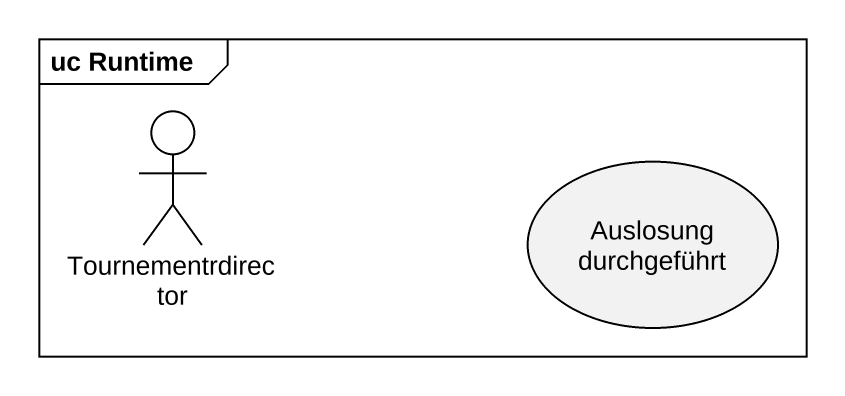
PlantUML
@startuml
mainframe uc Runtime
actor Tournementrdirector
usecase "Auslosung durchgeführt" as Auslosung_durchgeführt
@enduml
